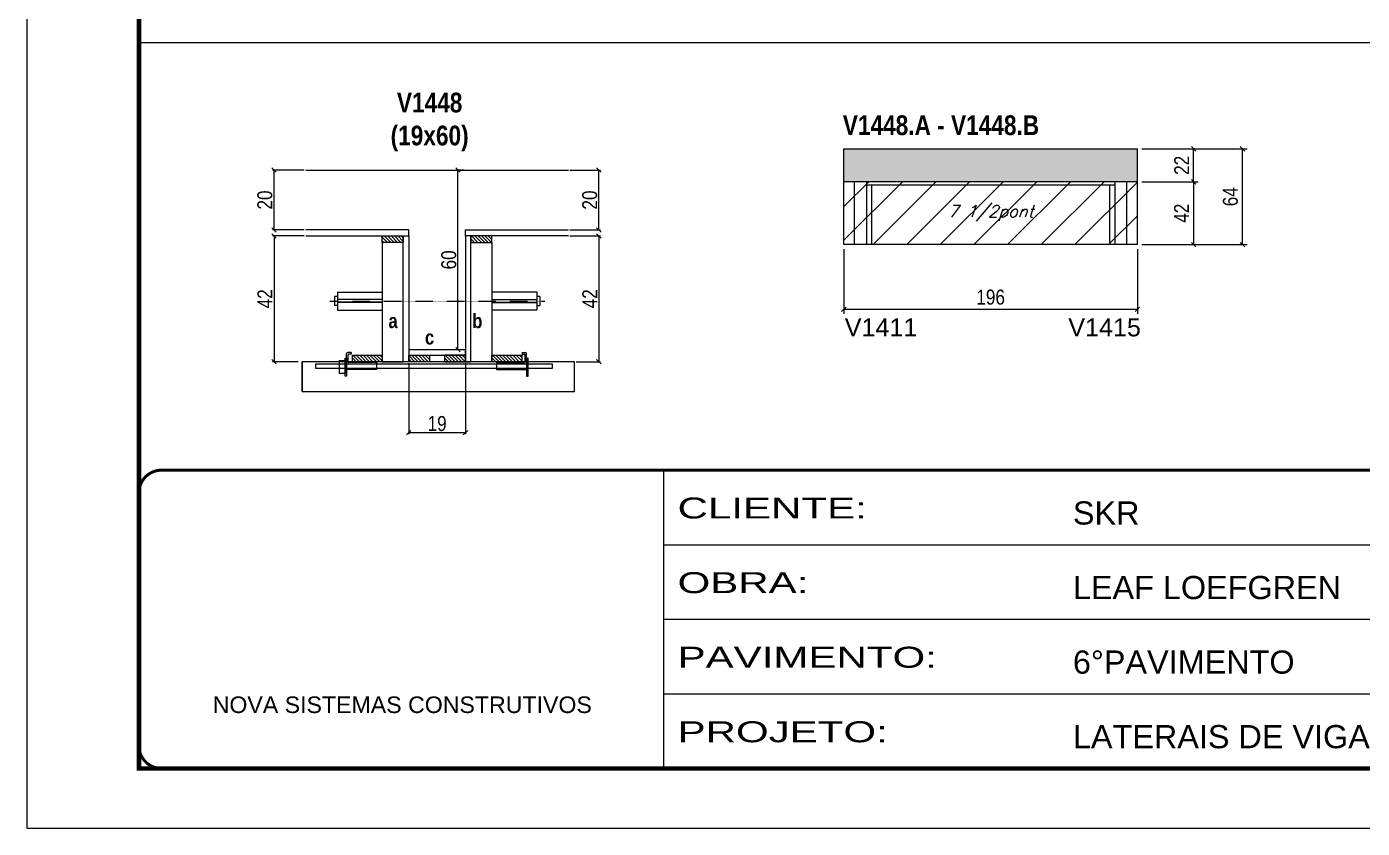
# Model space of a CAD drawing. Extents: x 3309 to 9563, y -2522 to 14608.
# Drawn here: x 8078 to 8970, y 4369 to 4905 of the extents above; entities that cross this region are included whole.
import ezdxf

# ---------------------------------------------------------------- set-up
doc = ezdxf.new("R2010")
doc.units = 0
for name, pattern in [('CONTINUO', [0]), ('DASHED', [0.75, 0.5, -0.25]), ('HIDDEN', [0.375, 0.25, -0.125])]:
    doc.linetypes.add(name, pattern=pattern)
for name, color, linetype in [('5', 5, 'Continuous'), ('barrote', 251, 'Continuous'), ('COTA', 241, 'Continuous'), ('detalhes', 4, 'Continuous'), ('NOMENCLATURA', 7, 'Continuous'), ('Painéis', 200, 'Continuous'), ('presilha', 1, 'Continuous'), ('SARR_2.2x10', 60, 'Continuous'), ('SARR_2.2x7', 40, 'Continuous'), ('SARR_3.5x7', 81, 'Continuous'), ('TENSOR', 3, 'Continuous'), ('texto', 7, 'Continuous')]:
    doc.layers.add(name, color=color, linetype=linetype)
for name, color, linetype, lineweight in [('CONCRETO', 251, 'Continuous', 25), ('Folhas', 255, 'Continuous', 9), ('Hachura', 251, 'Continuous', 9), ('SARRAFO DE PRESSAO', 251, 'DASHED', 9), ('SCO-___-LAJ', 2, 'Continuous', 0)]:
    doc.layers.add(name, color=color, linetype=linetype, lineweight=lineweight)
doc.styles.add('ARIAL', font='arial.ttf')
doc.styles.add('COTA TECNICA', font='techl___.ttf', dxfattribs={"height": 10})
doc.styles.add('COTA TECNICA 2X', font='techl___.ttf', dxfattribs={"height": 10})
doc.styles.add('Romans', font='romans.shx')
doc.styles.get("Standard").update_dxf_attribs({"font": 'arial.ttf'})
doc.styles.add('TECNICA', font='techb___.ttf', dxfattribs={"height": 10})
doc.styles.add('Tecnologia', font='')
doc.styles.get('Tecnologia').set_extended_font_data('Forgotten Futurist')
doc.dimstyles.new('PAINEL', dxfattribs={"dimtxt": 10, "dimasz": 3, "dimexe": 3, "dimexo": 3, "dimgap": 3, "dimtad": 1, "dimdec": 1, "dimzin": 12, "dimdsep": 46, "dimtxsty": 'COTA TECNICA', "dimblk1": 'OBLIQUE', "dimblk2": 'OBLIQUE', "dimsah": 1, "dimcen": 0.9, "dimclrd": 4, "dimclre": 4, "dimclrt": 240, "dimadec": 1, "dimazin": 3, "dimtfac": 1, "dimtdec": 1, "dimtmove": 0, "dimatfit": 3, "dimfxl": 1, "dimtolj": 1, "dimtzin": 12, "dimarcsym": 0})
doc.dimstyles.new('SECAO', dxfattribs={"dimscale": 0.333333, "dimtxt": 5, "dimasz": 9, "dimexe": 3, "dimexo": 3, "dimgap": 3, "dimtad": 1, "dimdec": 1, "dimlfac": 0.5, "dimzin": 12, "dimdsep": 46, "dimtxsty": 'COTA TECNICA 2X', "dimblk1": 'OBLIQUE', "dimblk2": 'OBLIQUE', "dimsah": 1, "dimcen": 0.9, "dimclrd": 4, "dimclre": 4, "dimclrt": 240, "dimadec": 1, "dimazin": 3, "dimtfac": 1, "dimtdec": 1, "dimtmove": 0, "dimatfit": 3, "dimfxl": 1, "dimtolj": 1, "dimtzin": 12, "dimarcsym": 0})
pattern_1 = [(135, (41568.496, -118831.1891), (-1.122532015, -1.122532015), [])]

# ---------------------------------------------------------------- blocks, each defined once
blk = doc.blocks.new('9999999999')
at = {"color": 30, "linetype": 'CONTINUO'}
for p, q in [((98564.56, 34230.21), (98564.56, 34429.45)), ((98564.56, 34379.64), (99583.98, 34379.64)), ((98564.56, 34329.83), (99487.98, 34329.83)), ((98564.56, 34280.02), (99487.98, 34280.02))]:
    blk.add_line(p, q, dxfattribs=at)
at = {"color": 30, "linetype": 'CONTINUO', "const_width": 2}
blk.add_lwpolyline([(99583.98, 34230.21), (99583.98, 34414.45, 0.414214), (99568.98, 34429.45), (98228.98, 34429.45, 0.414214), (98213.98, 34414.45), (98213.98, 34245.21, 0.414214), (98228.98, 34230.21), (99583.98, 34230.21)], format="xyb", dxfattribs=at)
at = {"layer": 'Folhas'}
blk.add_lwpolyline([(98138.98, 34190.21), (99623.98, 34190.21), (99623.98, 35240.21), (98138.98, 35240.21)], close=True, dxfattribs=at)
at = {"layer": 'Folhas', "color": 30, "const_width": 3}
blk.add_lwpolyline([(98213.98, 34230.21), (99583.98, 34230.21), (99583.98, 35200.21), (98213.98, 35200.21)], close=True, dxfattribs=at)
at = {"color": 7, "linetype": 'Continuous', "ltscale": 5, "style": 'ARIAL'}
for s, height, p in [('SKR', 15.483, (98837.68, 34393.13)), ('LEAF LOEFGREN', 15.4829, (98837.68, 34343.32)), ('6°PAVIMENTO', 15.4829, (98837.68, 34293.51)), ('NOVA SISTEMAS CONSTRUTIVOS', 11.0592, (98263.19, 34267.21)), ('LATERAIS DE VIGAS', 15.4829, (98837.68, 34243.7))]:
    blk.add_text(s, height=height, dxfattribs=at).set_placement(p)
at = {"layer": 'Folhas', "color": 7, "style": 'Tecnologia', "width": 1.5}
for s, p in [('CLIENTE:', (98573.65, 34397.17)), ('OBRA:', (98573.65, 34347.31)), ('PAVIMENTO:', (98573.65, 34297.5)), ('PROJETO:', (98573.65, 34247.69))]:
    blk.add_text(s, height=14, dxfattribs=at).set_placement(p)
blk = doc.blocks.new('_Oblique')
at = {"color": 0, "linetype": 'ByBlock', "lineweight": -2}
blk.add_line((-0.5, -0.5), (0.5, 0.5), dxfattribs=at)
blk = doc.blocks.new('*D2774')
at = {"layer": 'COTA', "color": 4, "lineweight": -2, "transparency": 16777216}
for p, q in [((8332.96, 4679.98), (8332.96, 4632.51)), ((8370.96, 4679.98), (8370.96, 4632.51)), ((8370.96, 4633.51), (8332.96, 4633.51))]:
    blk.add_line(p, q, dxfattribs=at)
at = {"layer": 'Defpoints', "color": 0, "transparency": 16777216}
for p in [(8332.96, 4680.98), (8370.96, 4680.98), (8332.96, 4633.51)]:
    blk.add_point(p, dxfattribs=at)
at = {"layer": 'COTA', "color": 4, "lineweight": -2, "transparency": 16777216, "xscale": 3, "yscale": 3, "zscale": 3, "rotation": 180}
blk.add_blockref('_Oblique', (8332.96, 4633.51), dxfattribs=at)
at = {"layer": 'COTA', "color": 4, "lineweight": -2, "transparency": 16777216, "xscale": 3, "yscale": 3, "zscale": 3}
blk.add_blockref('_Oblique', (8370.96, 4633.51), dxfattribs=at)
at = {"layer": 'COTA', "color": 240, "transparency": 16777216, "insert": (8351.96, 4639.6), "char_height": 10, "attachment_point": 5, "style": 'COTA TECNICA 2X'}
blk.add_mtext('\\A1;19', dxfattribs=at)
blk = doc.blocks.new('PRESILHA METÁLICA 1')
at = {"layer": 'presilha'}
for p, q in [((6, 15.5), (7.5, 15.5)), ((6, -2.5), (6, 15.5)), ((7.5, 10.6), (7.5, 19.9)), ((7.5, 15.5), (7.5, -2.5)), ((12, 21), (8.6, 21)), ((9, 11.6), (9, 18.9)), ((12, 19.5), (9.6, 19.5)), ((12, 21), (12, 19.5)), ((0, 13), (6, 13)), ((0, 13), (0, 0)), ((6, 0), (0, 0)), ((6, 13), (6, 0)), ((37.5, 4.1), (7.5, 4.1)), ((37.5, 11), (9.6, 11)), ((37.5, 11), (37.5, 4.1)), ((7.5, -2.5), (6, -2.5))]:
    blk.add_line(p, q, dxfattribs=at)
for centre, radius, start, end in [((8.6, 19.9), 1.14, 90, 180), ((9.6, 18.9), 0.57, 90, 180), ((9.6, 11.6), 0.57, 180, 270)]:
    blk.add_arc(centre, radius, start, end, dxfattribs=at)
blk = doc.blocks.new('PRESILHA METÁLICA 2')
at = {"layer": 'presilha'}
for p, q in [((-30.8, 13.5), (-30.8, 6.6)), ((-30.8, 13.5), (-2.8, 13.5)), ((-5.2, 23.5), (-5.2, 22)), ((-5.2, 23.5), (-1.9, 23.5)), ((-5.2, 22), (-2.8, 22)), ((-2.2, 14.1), (-2.2, 21.4)), ((0.8, 18), (-0.8, 18)), ((-0.8, 18), (-0.8, 0)), ((-0.8, 14.6), (-0.8, 22.4)), ((0.8, 0), (0.8, 18)), ((-30.8, 6.6), (-0.8, 6.6)), ((-0.8, 0), (0.8, 0))]:
    blk.add_line(p, q, dxfattribs=at)
for centre, radius, start, end in [((-2.8, 21.4), 0.57, 0, 90), ((-2.8, 14.1), 0.57, 270, 0), ((-1.9, 22.4), 1.14, 0, 90)]:
    blk.add_arc(centre, radius, start, end, dxfattribs=at)
blk = doc.blocks.new('*D2775')
at = {"layer": 'COTA', "color": 4, "lineweight": -2, "transparency": 16777216}
for p, q in [((8440.66, 4764.98), (8461, 4764.98)), ((8460, 4764.98), (8460, 4680.98)), ((8444.77, 4680.98), (8461, 4680.98))]:
    blk.add_line(p, q, dxfattribs=at)
at = {"layer": 'Defpoints', "color": 0, "transparency": 16777216}
for p in [(8439.66, 4764.98), (8443.77, 4680.98), (8460, 4680.98)]:
    blk.add_point(p, dxfattribs=at)
at = {"layer": 'COTA', "color": 4, "lineweight": -2, "transparency": 16777216, "xscale": 3, "yscale": 3, "zscale": 3}
for p, rotation in [((8460, 4764.98), 90), ((8460, 4680.98), 270)]:
    blk.add_blockref('_Oblique', p, dxfattribs=dict(at, rotation=rotation))
at = {"layer": 'COTA', "color": 240, "transparency": 16777216, "insert": (8453.93, 4722.98), "char_height": 10, "attachment_point": 5, "rotation": 90, "style": 'COTA TECNICA 2X'}
blk.add_mtext('\\A1;42', dxfattribs=at)
blk = doc.blocks.new('*D2776')
at = {"layer": 'COTA', "color": 4, "lineweight": -2, "transparency": 16777216}
for p, q in [((8263.26, 4764.98), (8242.04, 4764.98)), ((8243.04, 4764.98), (8243.04, 4680.98)), ((8259.14, 4680.98), (8242.04, 4680.98))]:
    blk.add_line(p, q, dxfattribs=at)
at = {"layer": 'Defpoints', "color": 0, "transparency": 16777216}
for p in [(8264.26, 4764.98), (8243.04, 4680.98), (8260.14, 4680.98)]:
    blk.add_point(p, dxfattribs=at)
at = {"layer": 'COTA', "color": 4, "lineweight": -2, "transparency": 16777216, "xscale": 3, "yscale": 3, "zscale": 3}
for p, rotation in [((8243.04, 4764.98), 90), ((8243.04, 4680.98), 270)]:
    blk.add_blockref('_Oblique', p, dxfattribs=dict(at, rotation=rotation))
at = {"layer": 'COTA', "color": 240, "transparency": 16777216, "insert": (8236.97, 4722.98), "char_height": 10, "attachment_point": 5, "rotation": 90, "style": 'COTA TECNICA 2X'}
blk.add_mtext('\\A1;42', dxfattribs=at)
blk = doc.blocks.new('*D2777')
at = {"layer": 'COTA', "color": 4, "lineweight": -2, "transparency": 16777216}
for p, q in [((8369.96, 4808.98), (8364.88, 4808.98)), ((8365.88, 4688.98), (8365.88, 4808.98)), ((8369.96, 4688.98), (8364.88, 4688.98))]:
    blk.add_line(p, q, dxfattribs=at)
at = {"layer": 'Defpoints', "color": 0, "transparency": 16777216}
for p in [(8365.88, 4808.98), (8370.96, 4808.98), (8370.96, 4688.98)]:
    blk.add_point(p, dxfattribs=at)
at = {"layer": 'COTA', "color": 4, "lineweight": -2, "transparency": 16777216, "xscale": 3, "yscale": 3, "zscale": 3}
for p, rotation in [((8365.88, 4808.98), 90), ((8365.88, 4688.98), 270)]:
    blk.add_blockref('_Oblique', p, dxfattribs=dict(at, rotation=rotation))
at = {"layer": 'COTA', "color": 240, "transparency": 16777216, "insert": (8359.78, 4748.98), "char_height": 10, "attachment_point": 5, "rotation": 90, "style": 'COTA TECNICA 2X'}
blk.add_mtext('\\A1;60', dxfattribs=at)
blk = doc.blocks.new('*D2778')
at = {"layer": 'COTA', "color": 4, "lineweight": -2, "transparency": 16777216}
for p, q in [((8263.26, 4808.98), (8242.04, 4808.98)), ((8243.04, 4768.98), (8243.04, 4808.98)), ((8263.26, 4768.98), (8242.04, 4768.98))]:
    blk.add_line(p, q, dxfattribs=at)
at = {"layer": 'Defpoints', "color": 0, "transparency": 16777216}
for p in [(8243.04, 4808.98), (8264.26, 4808.98), (8264.26, 4768.98)]:
    blk.add_point(p, dxfattribs=at)
at = {"layer": 'COTA', "color": 4, "lineweight": -2, "transparency": 16777216, "xscale": 3, "yscale": 3, "zscale": 3}
for p, rotation in [((8243.04, 4808.98), 90), ((8243.04, 4768.98), 270)]:
    blk.add_blockref('_Oblique', p, dxfattribs=dict(at, rotation=rotation))
at = {"layer": 'COTA', "color": 240, "transparency": 16777216, "insert": (8236.94, 4788.98), "char_height": 10, "attachment_point": 5, "rotation": 90, "style": 'COTA TECNICA 2X'}
blk.add_mtext('\\A1;20', dxfattribs=at)
blk = doc.blocks.new('*D2773')
at = {"layer": 'COTA', "color": 4, "linetype": 'ByBlock', "lineweight": -2, "transparency": 16777216}
for p, q in [((8623.62, 4756.16), (8623.62, 4712.92)), ((8819.62, 4756.16), (8819.62, 4712.92)), ((8819.62, 4715.92), (8623.62, 4715.92))]:
    blk.add_line(p, q, dxfattribs=at)
at = {"layer": 'Defpoints', "color": 0, "linetype": 'ByBlock', "transparency": 16777216}
for p in [(8623.62, 4759.16), (8819.62, 4759.16), (8623.62, 4715.92)]:
    blk.add_point(p, dxfattribs=at)
at = {"layer": 'COTA', "color": 4, "linetype": 'ByBlock', "lineweight": -2, "transparency": 16777216, "xscale": 3, "yscale": 3, "zscale": 3, "rotation": 180}
blk.add_blockref('_Oblique', (8623.62, 4715.92), dxfattribs=at)
at = {"layer": 'COTA', "color": 4, "linetype": 'ByBlock', "lineweight": -2, "transparency": 16777216, "xscale": 3, "yscale": 3, "zscale": 3}
blk.add_blockref('_Oblique', (8819.62, 4715.92), dxfattribs=at)
at = {"layer": 'COTA', "color": 240, "linetype": 'ByBlock', "transparency": 16777216, "insert": (8721.62, 4724.05), "char_height": 10, "attachment_point": 5, "style": 'COTA TECNICA'}
blk.add_mtext('\\A1;196', dxfattribs=at)
blk = doc.blocks.new('*D2780')
at = {"layer": 'COTA', "color": 4, "lineweight": -2, "transparency": 16777216}
for p, q in [((8440.66, 4808.98), (8461, 4808.98)), ((8460, 4768.98), (8460, 4808.98)), ((8440.66, 4768.98), (8461, 4768.98))]:
    blk.add_line(p, q, dxfattribs=at)
at = {"layer": 'Defpoints', "color": 0, "transparency": 16777216}
for p in [(8439.66, 4808.98), (8460, 4808.98), (8439.66, 4768.98)]:
    blk.add_point(p, dxfattribs=at)
at = {"layer": 'COTA', "color": 4, "lineweight": -2, "transparency": 16777216, "xscale": 3, "yscale": 3, "zscale": 3}
for p, rotation in [((8460, 4808.98), 90), ((8460, 4768.98), 270)]:
    blk.add_blockref('_Oblique', p, dxfattribs=dict(at, rotation=rotation))
at = {"layer": 'COTA', "color": 240, "transparency": 16777216, "insert": (8453.9, 4788.98), "char_height": 10, "attachment_point": 5, "rotation": 90, "style": 'COTA TECNICA 2X'}
blk.add_mtext('\\A1;20', dxfattribs=at)
blk = doc.blocks.new('*D2782')
at = {"layer": 'COTA', "color": 4, "lineweight": -2, "transparency": 16777216}
for p, q in [((8822.62, 4801.16), (8860.21, 4801.16)), ((8857.21, 4801.16), (8857.21, 4759.16)), ((8822.62, 4759.16), (8860.21, 4759.16))]:
    blk.add_line(p, q, dxfattribs=at)
at = {"layer": 'Defpoints', "color": 0, "transparency": 16777216}
for p in [(8819.62, 4801.16), (8819.62, 4759.16), (8857.21, 4759.16)]:
    blk.add_point(p, dxfattribs=at)
at = {"layer": 'COTA', "color": 4, "lineweight": -2, "transparency": 16777216, "xscale": 3, "yscale": 3, "zscale": 3}
for p, rotation in [((8857.21, 4801.16), 90), ((8857.21, 4759.16), 270)]:
    blk.add_blockref('_Oblique', p, dxfattribs=dict(at, rotation=rotation))
at = {"layer": 'COTA', "color": 240, "transparency": 16777216, "insert": (8849.14, 4780.16), "char_height": 10, "attachment_point": 5, "rotation": 90, "style": 'COTA TECNICA'}
blk.add_mtext('\\A1;42', dxfattribs=at)
blk = doc.blocks.new('*D2783')
at = {"layer": 'COTA', "color": 4, "lineweight": -2, "transparency": 16777216}
for p, q in [((8822.62, 4823.16), (8860.21, 4823.16)), ((8857.21, 4801.16), (8857.21, 4823.16)), ((8822.62, 4801.16), (8860.21, 4801.16))]:
    blk.add_line(p, q, dxfattribs=at)
at = {"layer": 'Defpoints', "color": 0, "transparency": 16777216}
for p in [(8819.62, 4823.16), (8857.21, 4823.16), (8819.62, 4801.16)]:
    blk.add_point(p, dxfattribs=at)
at = {"layer": 'COTA', "color": 4, "lineweight": -2, "transparency": 16777216, "xscale": 3, "yscale": 3, "zscale": 3}
for p, rotation in [((8857.21, 4823.16), 90), ((8857.21, 4801.16), 270)]:
    blk.add_blockref('_Oblique', p, dxfattribs=dict(at, rotation=rotation))
at = {"layer": 'COTA', "color": 240, "transparency": 16777216, "insert": (8849.21, 4812.16), "char_height": 10, "attachment_point": 5, "rotation": 90, "style": 'COTA TECNICA'}
blk.add_mtext('\\A1;22', dxfattribs=at)
blk = doc.blocks.new('*D2784')
at = {"layer": 'COTA', "color": 4, "lineweight": -2, "transparency": 16777216}
for p, q in [((8822.62, 4823.16), (8892.87, 4823.16)), ((8889.87, 4759.16), (8889.87, 4823.16)), ((8822.62, 4759.16), (8892.87, 4759.16))]:
    blk.add_line(p, q, dxfattribs=at)
at = {"layer": 'Defpoints', "color": 0, "transparency": 16777216}
for p in [(8819.62, 4823.16), (8889.87, 4823.16), (8819.62, 4759.16)]:
    blk.add_point(p, dxfattribs=at)
at = {"layer": 'COTA', "color": 4, "lineweight": -2, "transparency": 16777216, "xscale": 3, "yscale": 3, "zscale": 3}
for p, rotation in [((8889.87, 4823.16), 90), ((8889.87, 4759.16), 270)]:
    blk.add_blockref('_Oblique', p, dxfattribs=dict(at, rotation=rotation))
at = {"layer": 'COTA', "color": 240, "transparency": 16777216, "insert": (8881.76, 4791.16), "char_height": 10, "attachment_point": 5, "rotation": 90, "style": 'COTA TECNICA'}
blk.add_mtext('\\A1;64', dxfattribs=at)

msp = doc.modelspace()

# ---------------------------------------------------------------- hatches: boundary and pattern name
at = {"layer": 'COTA'}
h = msp.add_hatch(dxfattribs=at)
h.set_pattern_fill('AR-CONC', color=256, scale=0.03)
h.paths.add_polyline_path([(8819.62, 4801.16), (8819.62, 4823.16), (8623.62, 4823.16), (8623.62, 4801.16)])
at = {"layer": 'Hachura', "linetype": 'ByBlock'}
h = msp.add_hatch(dxfattribs=at)
h.set_pattern_fill('ANSI31', color=256, scale=5)
h.paths.add_polyline_path([(8819.62, 4759.16), (8819.62, 4801.16), (8623.62, 4801.16), (8623.62, 4759.16)])
at = {"layer": 'SARR_2.2x10'}
h = msp.add_hatch(dxfattribs=at)
h.set_pattern_fill('ANSI31', color=256, scale=0.5, angle=90)
h.set_pattern_definition([(135, (41488.896, -118831.1891), (-1.122532015, -1.122532015), [])])
h.paths.add_polyline_path([(8295.36, 4685.38), (8295.36, 4680.98), (8315.36, 4680.98), (8315.36, 4685.38)])
h = msp.add_hatch(dxfattribs=at)
h.set_pattern_fill('ANSI31', color=256, scale=0.5, angle=90)
h.set_pattern_definition([(135, (41582.096, -118831.1891), (-1.122532015, -1.122532015), [])])
h.paths.add_polyline_path([(8388.56, 4685.38), (8388.56, 4680.98), (8408.56, 4680.98), (8408.56, 4685.38)])
at = {"layer": 'SARR_2.2x7'}
h = msp.add_hatch(dxfattribs=at)
h.set_pattern_fill('ANSI31', color=256, scale=0.5, angle=90)
h.set_pattern_definition([(135, (41482.896, -118751.5891), (-1.122532015, -1.122532015), [])])
h.paths.add_polyline_path([(8329.36, 4764.98), (8329.36, 4760.58), (8315.36, 4760.58), (8315.36, 4764.98)])
h = msp.add_hatch(dxfattribs=at)
h.set_pattern_fill('ANSI31', color=256, scale=0.5, angle=90)
h.set_pattern_definition([(135, (41502.896, -118751.5891), (-1.122532015, -1.122532015), [])])
h.paths.add_polyline_path([(8374.56, 4764.98), (8374.56, 4760.58), (8388.56, 4760.58), (8388.56, 4764.98)])
h = msp.add_hatch(dxfattribs=at)
h.set_pattern_fill('ANSI31', color=256, scale=0.5, angle=90)
h.set_pattern_definition(pattern_1)
h.paths.add_polyline_path([(8346.96, 4680.98), (8346.96, 4685.38), (8332.96, 4685.38), (8332.96, 4680.98)])
h = msp.add_hatch(dxfattribs=at)
h.set_pattern_fill('ANSI31', color=256, scale=0.5, angle=90)
h.set_pattern_definition(pattern_1)
h.paths.add_polyline_path([(8356.96, 4685.38), (8356.96, 4680.98), (8370.96, 4680.98), (8370.96, 4685.38)])

# ---------------------------------------------------------------- linework, layer by layer
at = {"ltscale": 3}
for p, q in [((8285.36, 4727.43), (8285.36, 4715.43)), ((8285.36, 4727.43), (8315.36, 4727.43)), ((8418.56, 4727.43), (8388.56, 4727.43)), ((8418.56, 4727.43), (8418.56, 4715.43)), ((8283.36, 4724.43), (8283.36, 4718.43)), ((8285.36, 4724.43), (8283.36, 4724.43)), ((8315.36, 4722.43), (8285.36, 4722.43)), ((8315.36, 4720.43), (8285.36, 4720.43)), ((8388.56, 4722.43), (8418.56, 4722.43)), ((8388.56, 4720.43), (8418.56, 4720.43)), ((8420.56, 4724.43), (8418.56, 4724.43)), ((8420.56, 4724.43), (8420.56, 4718.43)), ((8285.36, 4718.43), (8283.36, 4718.43)), ((8285.36, 4715.43), (8315.36, 4715.43)), ((8418.56, 4715.43), (8388.56, 4715.43)), ((8418.56, 4718.43), (8420.56, 4718.43))]:
    msp.add_line(p, q, dxfattribs=at)
at = {"layer": 'barrote'}
msp.add_lwpolyline([(8261.9, 4660.98), (8443.82, 4660.98), (8443.82, 4680.98), (8261.9, 4680.98)], close=True, dxfattribs=at)
at = {"layer": 'CONCRETO', "linetype": 'Continuous'}
msp.add_line((8264.26, 4808.98), (8439.66, 4808.98), dxfattribs=at)
at = {"layer": 'COTA'}
for p, q in [((8152.87, 4894.26), (9522.87, 4894.26)), ((8623.62, 4823.16), (8819.62, 4823.16)), ((8623.62, 4801.16), (8623.62, 4823.16)), ((8819.62, 4801.16), (8819.62, 4823.16))]:
    msp.add_line(p, q, dxfattribs=at)
at = {"layer": 'detalhes', "color": 250}
msp.add_line((8261.9, 4660.98), (8261.9, 4680.98), dxfattribs=at)
at = {"layer": 'Painéis', "linetype": 'ByBlock'}
for p, q in [((8819.62, 4801.16), (8623.62, 4801.16)), ((8623.62, 4759.16), (8623.62, 4801.16)), ((8819.62, 4759.16), (8819.62, 4801.16)), ((8819.62, 4759.16), (8623.62, 4759.16))]:
    msp.add_line(p, q, dxfattribs=at)
at = {"layer": 'Painéis', "linetype": 'Continuous', "elevation": 0}
for points in [[(8264.26, 4764.98), (8332.96, 4764.98), (8332.96, 4768.98), (8264.26, 4768.98)], [(8439.66, 4764.98), (8370.96, 4764.98), (8370.96, 4768.98), (8439.66, 4768.98)]]:
    msp.add_lwpolyline(points, dxfattribs=at)
at = {"layer": 'Painéis', "linetype": 'Continuous'}
for points in [[(8329.36, 4680.98), (8329.36, 4764.98), (8332.96, 4764.98), (8332.96, 4680.98)], [(8374.56, 4680.98), (8374.56, 4764.98), (8370.96, 4764.98), (8370.96, 4680.98)], [(8370.96, 4688.98), (8332.96, 4688.98), (8332.96, 4685.38), (8370.96, 4685.38)]]:
    msp.add_lwpolyline(points, close=True, dxfattribs=at)
at = {"layer": 'SARR_2.2x10'}
for points in [[(8295.36, 4685.38), (8315.36, 4685.38), (8315.36, 4680.98), (8295.36, 4680.98)], [(8388.56, 4685.38), (8408.56, 4685.38), (8408.56, 4680.98), (8388.56, 4680.98)]]:
    msp.add_lwpolyline(points, close=True, dxfattribs=at)
at = {"layer": 'SARR_2.2x7', "linetype": 'Continuous'}
for p, q in [((8630.62, 4759.16), (8630.62, 4801.16)), ((8804.62, 4798.96), (8638.62, 4798.96)), ((8812.62, 4759.16), (8812.62, 4801.16))]:
    msp.add_line(p, q, dxfattribs=at)
at = {"layer": 'SARR_2.2x7', "elevation": 0}
for points in [[(8315.36, 4764.98), (8329.36, 4764.98), (8329.36, 4760.58), (8315.36, 4760.58)], [(8388.56, 4764.98), (8374.56, 4764.98), (8374.56, 4760.58), (8388.56, 4760.58)]]:
    msp.add_lwpolyline(points, close=True, dxfattribs=at)
at = {"layer": 'SARR_2.2x7'}
for points in [[(8332.96, 4685.38), (8346.96, 4685.38), (8346.96, 4680.98), (8332.96, 4680.98)], [(8370.96, 4685.38), (8356.96, 4685.38), (8356.96, 4680.98), (8370.96, 4680.98)]]:
    msp.add_lwpolyline(points, close=True, dxfattribs=at)
at = {"layer": 'SARR_3.5x7'}
for p, q in [((8638.62, 4801.16), (8638.62, 4759.16)), ((8642.12, 4798.96), (8642.12, 4759.16)), ((8801.12, 4798.96), (8801.12, 4759.16)), ((8804.62, 4801.16), (8804.62, 4759.16))]:
    msp.add_line(p, q, dxfattribs=at)
for points in [[(8329.36, 4760.58), (8315.36, 4760.58), (8315.36, 4680.98), (8329.36, 4680.98)], [(8374.56, 4760.58), (8388.56, 4760.58), (8388.56, 4680.98), (8374.56, 4680.98)]]:
    msp.add_lwpolyline(points, close=True, dxfattribs=at)
at = {"layer": 'SCO-___-LAJ', "color": 1}
msp.add_lwpolyline([(8270.9, 4679.65), (8428.74, 4679.65), (8428.74, 4676.45), (8270.9, 4676.45)], close=True, dxfattribs=at)
at = {"layer": 'TENSOR', "linetype": 'HIDDEN', "ltscale": 0.5}
msp.add_line((8280.36, 4721.43), (8423.86, 4721.43), dxfattribs=at)

# ---------------------------------------------------------------- block references
at = {"layer": 'presilha', "xscale": 0.6666666666666666, "yscale": 0.6666666666666666, "zscale": 0.6666666666666666}
for name, p in [('PRESILHA METÁLICA 1', (8286.49, 4673.01)), ('PRESILHA METÁLICA 2', (8412.24, 4671.35))]:
    msp.add_blockref(name, p, dxfattribs=at)
at = {"layer": 'SARRAFO DE PRESSAO', "color": 6, "linetype": 'ByBlock'}
msp.add_blockref('9999999999', (-90061.11, -29820.95), dxfattribs=at)

# ---------------------------------------------------------------- texts
at = {"layer": '5', "linetype": 'Continuous'}
for s, p in [('V1411', (8624.18, 4697.9)), ('V1415', (8773.5, 4697.9))]:
    msp.add_text(s, height=12, rotation=0.00004, dxfattribs=at).set_placement(p)
at = {"layer": 'detalhes', "style": 'TECNICA'}
for s, p in [('a', (8319.48, 4703.42)), ('b', (8375.46, 4703.41)), ('c', (8343.85, 4692.45))]:
    msp.add_text(s, height=9.6, dxfattribs=at).set_placement(p)
at = {"layer": 'NOMENCLATURA', "style": 'TECNICA'}
msp.add_text('V1448.A - V1448.B', height=13.2, dxfattribs=at).set_placement((8622.9, 4832.35))
at = {"layer": 'NOMENCLATURA', "insert": (8346.96, 4860.68), "char_height": 13.2, "attachment_point": 2, "style": 'TECNICA'}
msp.add_mtext_dynamic_manual_height_columns('V1448\\P(19x60)', width=300.2766, gutter_width=1, heights=[0], dxfattribs=at)
at = {"layer": 'texto', "color": 2, "insert": (8721.62, 4780.16), "char_height": 8, "attachment_point": 5, "style": 'Romans'}
msp.add_mtext('{\\Q19;\\C256;7 1/2pont}', dxfattribs=at)

# ---------------------------------------------------------------- dimensions: what is measured, and where the dimension line sits
at = {"layer": 'COTA'}
for base, p1, p2, dimstyle, picture, middle in [((8857.21, 4823.16), (8819.62, 4801.16), (8819.62, 4823.16), 'PAINEL', '*D2783', (8849.21, 4812.16)), ((8889.87, 4823.16), (8819.62, 4759.16), (8819.62, 4823.16), 'PAINEL', '*D2784', (8881.76, 4791.16)), ((8243.04, 4808.98), (8264.26, 4768.98), (8264.26, 4808.98), 'SECAO', '*D2778', (8236.94, 4788.98)), ((8365.88, 4808.98), (8370.96, 4688.98), (8370.96, 4808.98), 'SECAO', '*D2777', (8359.78, 4748.98)), ((8460, 4808.98), (8439.66, 4768.98), (8439.66, 4808.98), 'SECAO', '*D2780', (8453.9, 4788.98)), ((8857.21, 4759.16), (8819.62, 4801.16), (8819.62, 4759.16), 'PAINEL', '*D2782', (8849.14, 4780.16)), ((8243.04, 4680.98, 0), (8264.26, 4764.98), (8260.14, 4680.98, 0), 'SECAO', '*D2776', (8236.97, 4722.98, 0)), ((8460, 4680.98, 0), (8439.66, 4764.98), (8443.77, 4680.98, 0), 'SECAO', '*D2775', (8453.93, 4722.98, 0))]:
    dim = msp.add_linear_dim(base=base, p1=p1, p2=p2, angle=90, dimstyle=dimstyle, dxfattribs=at)
    dim.commit()
    dim.dimension.update_dxf_attribs({"geometry": picture, "text_midpoint": middle})
at = {"layer": 'COTA', "linetype": 'ByBlock'}
dim = msp.add_linear_dim(base=(8623.62, 4715.92), p1=(8819.62, 4759.16), p2=(8623.62, 4759.16), angle=180, dimstyle='PAINEL', override={"dimtmove": 1}, dxfattribs=at)
dim.commit()
dim.dimension.update_dxf_attribs({"geometry": '*D2773', "text_midpoint": (8721.62, 4724.05)})
at = {"layer": 'COTA'}
dim = msp.add_linear_dim(base=(8332.96, 4633.51), p1=(8370.96, 4680.98), p2=(8332.96, 4680.98), angle=180, dimstyle='SECAO', dxfattribs=at)
dim.commit()
dim.dimension.update_dxf_attribs({"geometry": '*D2774', "text_midpoint": (8351.96, 4633.51), "dimtype": 160})

doc.saveas('drawing.dxf')
